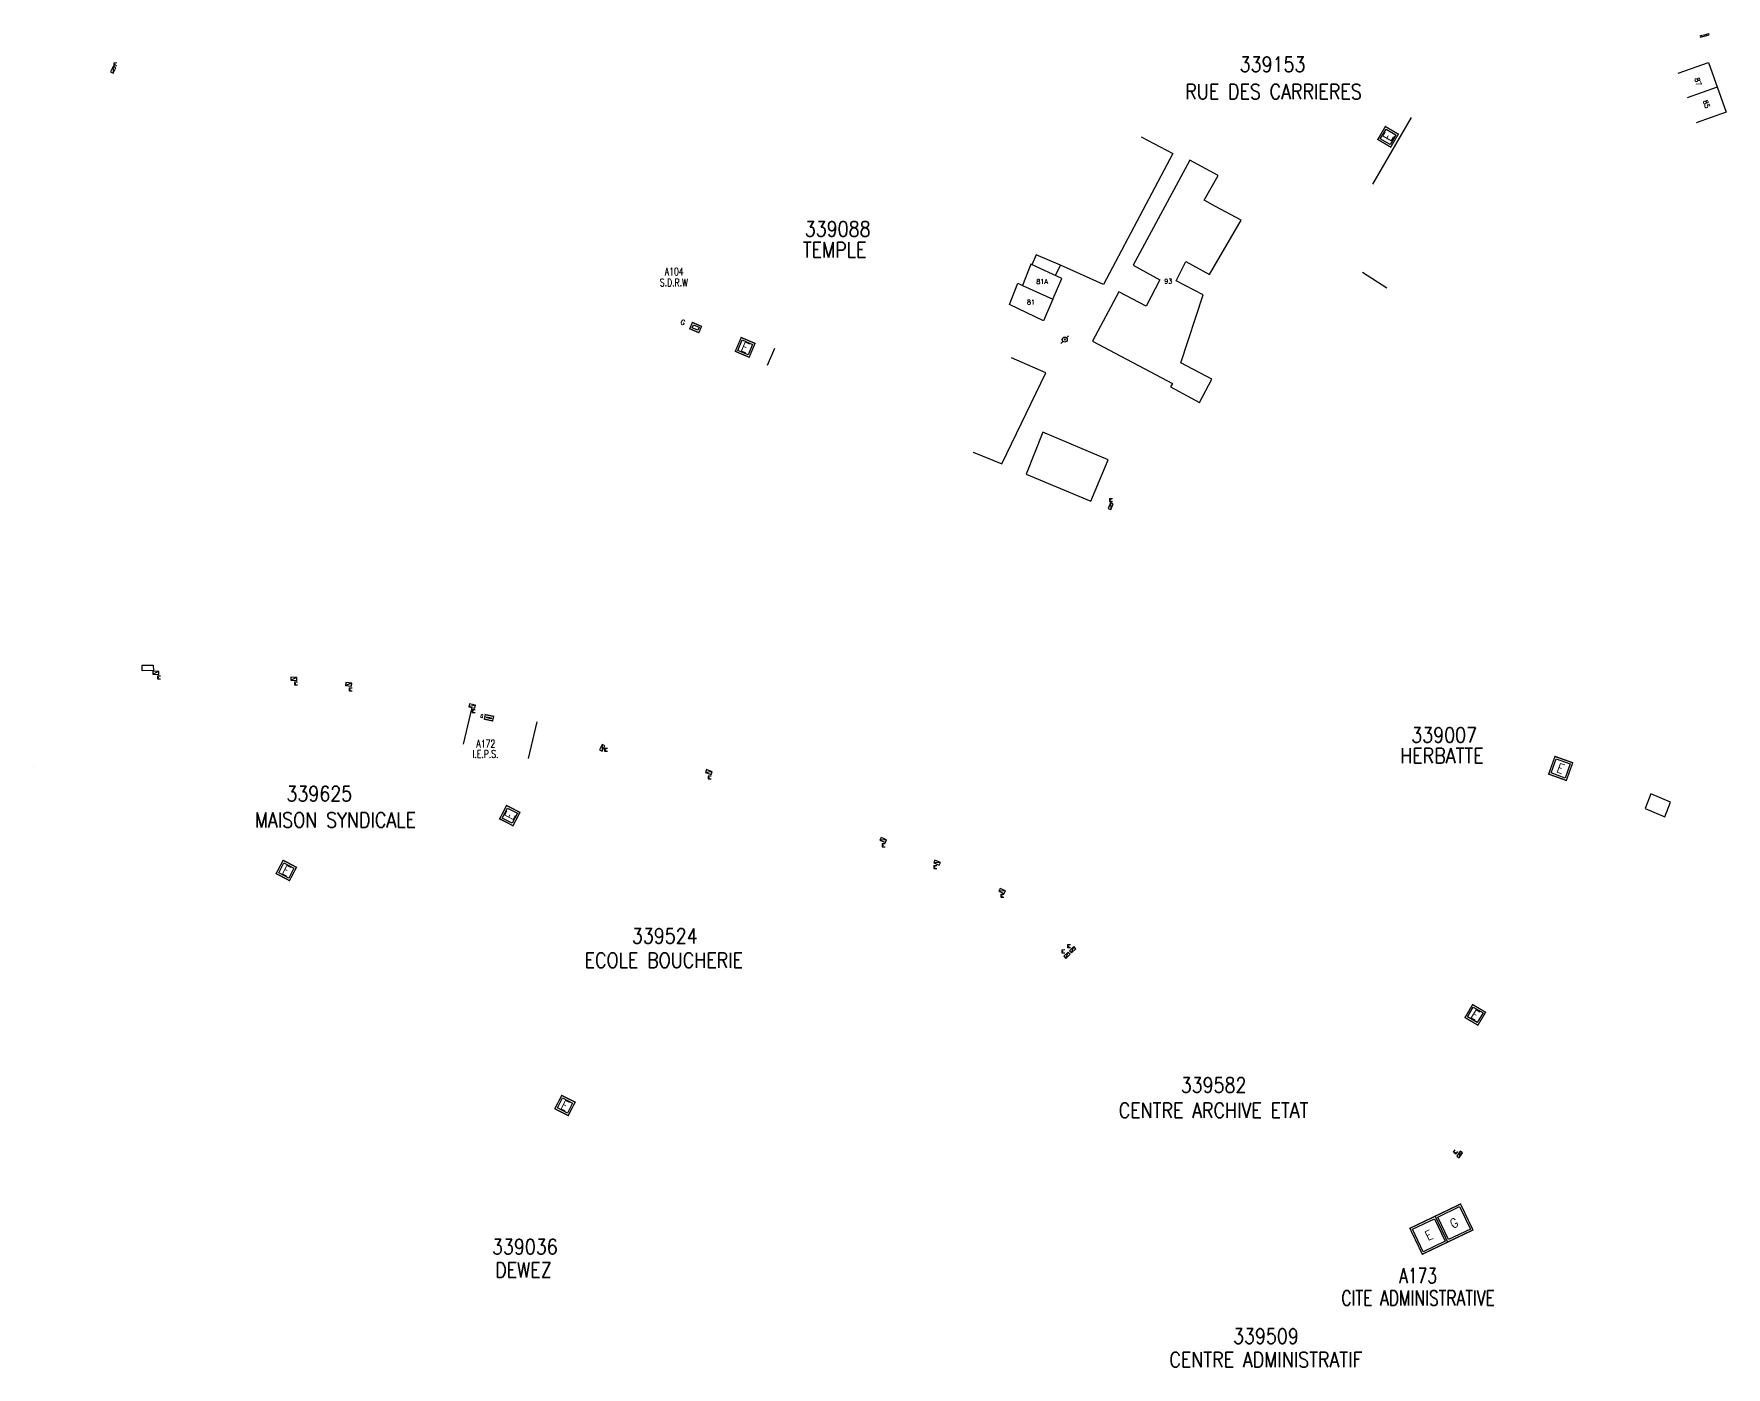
# Model space of a CAD drawing. Header units: millimetres. Extents: x 185003 to 185998, y 128001 to 129000.
# Drawn here: x 185492.8 to 185942.7, y 128591.9 to 128946.4 of the extents above; entities that cross this region are included whole.
import ezdxf
from ezdxf.enums import TextEntityAlignment as Align

# ---------------------------------------------------------------- set-up
doc = ezdxf.new("R2010")
doc.units = ezdxf.units.MM
doc.linetypes.add('B_ST_Al', pattern=[2000, 1000, 1000])
doc.linetypes.add('DASHED', pattern=[0.75, 0.5, -0.25])
doc.layers.get('0').update_dxf_attribs({"linetype": 'CONTINUOUS'})
for name, color, linetype in [('G_210', 7, 'CONTINUOUS'), ('M_200', 7, 'CONTINUOUS'), ('O_200', 7, 'CONTINUOUS'), ('W0100', 7, 'CONTINUOUS'), ('W0104', 1, 'CONTINUOUS'), ('W0112', 1, 'DASHED'), ('W0322', 7, 'CONTINUOUS'), ('W0430', 7, 'CONTINUOUS'), ('W0473', 7, 'CONTINUOUS'), ('W0991', 7, 'CONTINUOUS'), ('W1102', 7, 'CONTINUOUS')]:
    doc.layers.add(name, color=color, linetype=linetype)
doc.styles.add('M_ROMANS', font='ROMANS.shx', dxfattribs={"width": 0.75})
doc.styles.get("Standard").update_dxf_attribs({"font": 'romans.shx', "width": 0.85})

# ---------------------------------------------------------------- blocks, each defined once
blk = doc.blocks.new('T430')
at = {"flags": 128}
for points in [[(0.8, 0.8), (-0.8, 0.8)], [(-0.8, 0.8), (-0.8, 0)], [(0.8, 0.8), (-0.8, 0)], [(-0.8, 0), (0.8, 0)], [(-0.4, 2.1), (0.4, 2.1)], [(-0.4, 2.1), (-0.4, 1.3)], [(-0.4, 1.7), (0, 1.7)], [(-0.4, 1.3), (0.4, 1.3)], [(0.8, 0), (0.8, 0.8)]]:
    blk.add_lwpolyline(points, dxfattribs=at)
blk = doc.blocks.new('*U65')
at = {"layer": 'G_210', "color": 0, "linetype": 'Continuous', "const_width": 0.35, "flags": 128}
blk.add_lwpolyline([(7.47, 7.64), (7.47, 0), (0, 0), (0, 7.64)], close=True, dxfattribs=at)
at = {"layer": 'G_210', "color": 0, "linetype": 'Continuous'}
blk.add_lwpolyline([(0.5, 7.14), (6.97, 7.14), (6.97, 0.5), (0.5, 0.5)], close=True, dxfattribs=at)
at = {"layer": 'G_210', "insert": (3.73, 3.82), "char_height": 2.5, "width": 7.4676, "attachment_point": 5}
blk.add_mtext('G', dxfattribs=at)
at = {"layer": 'G_210', "color": 0, "linetype": 'Continuous', "width": 0.75}
for tag, height, p in [('NUM', 4, (2, 16)), ('NOM', 4, (2, 11)), ('BCL', 3, (2, 7))]:
    blk.add_attdef(tag, text='', height=height, dxfattribs=at).set_placement(p, align=Align.MIDDLE)
at = {"layer": 'G_210', "color": 0, "linetype": 'Continuous', "width": 0.75, "flags": 3}
for tag, p in [('DEF_LEG', (2.14, -3.11)), ('DEF_COUP', (2.14, -5.61)), ('DEF_TYPE', (2.14, -8.11))]:
    blk.add_attdef(tag, text='', height=1.2, dxfattribs=at).set_placement(p, align=Align.MIDDLE)
blk = doc.blocks.new('*U102')
at = {"layer": 'M_200', "color": 0, "linetype": 'Continuous', "const_width": 0.35, "flags": 128}
blk.add_lwpolyline([(-7.47, -7.64), (-7.47, 0), (0, 0), (0, -7.64)], close=True, dxfattribs=at)
at = {"layer": 'M_200', "color": 0, "linetype": 'Continuous'}
blk.add_lwpolyline([(-0.5, -7.14), (-6.97, -7.14), (-6.97, -0.5), (-0.5, -0.5)], close=True, dxfattribs=at)
at = {"layer": 'M_200', "insert": (-3.73, -3.82), "char_height": 2.5, "width": 7.4676, "attachment_point": 5, "rotation": 180}
blk.add_mtext('E', dxfattribs=at)
at = {"layer": 'M_200', "color": 0, "linetype": 'Continuous', "width": 0.85}
for tag, p in [('NUM', (2, 17.06)), ('NOM', (2, 10.65))]:
    blk.add_attdef(tag, text='', height=4, dxfattribs=at).set_placement(p, align=Align.MIDDLE)
at = {"layer": 'M_200', "color": 0, "linetype": 'Continuous', "style": 'M_ROMANS', "width": 0.75, "flags": 3}
for tag, p in [('DEF_LEG', (1.87, -2.99)), ('DEF_COUP', (1.87, -5.49)), ('DEF_TYPE', (1.87, -7.99))]:
    blk.add_attdef(tag, text='', height=1.2, dxfattribs=at).set_placement(p, align=Align.MIDDLE)
blk = doc.blocks.new('*U110')
at = {"flags": 128}
for points in [[(0.8, 0.8), (-0.8, 0.8)], [(-0.8, 0.8), (-0.8, 0)], [(0.8, 0.8), (-0.8, 0)], [(-0.8, 0), (0.8, 0)], [(0.8, 0), (0.8, 0.8)], [(-0.52, -0.63), (0.21, -0.32)], [(-0.52, -0.63), (-0.21, -1.37)], [(-0.37, -1), (0, -0.84)], [(-0.21, -1.37), (0.52, -1.06)]]:
    blk.add_lwpolyline(points, dxfattribs=at)
blk = doc.blocks.new('*U111')
at = {"flags": 128}
for points in [[(0.8, 0.8), (-0.8, 0.8)], [(-0.8, 0.8), (-0.8, 0)], [(0.8, 0.8), (-0.8, 0)], [(-0.8, 0), (0.8, 0)], [(0.8, 0), (0.8, 0.8)], [(0.05, -0.53), (0.77, -0.19)], [(0.05, -0.53), (0.38, -1.25)], [(0.22, -0.89), (0.58, -0.72)], [(0.38, -1.25), (1.11, -0.91)]]:
    blk.add_lwpolyline(points, dxfattribs=at)
blk = doc.blocks.new('*U112')
at = {"flags": 128}
for points in [[(0.8, 0.8), (-0.8, 0.8)], [(-0.8, 0.8), (-0.8, 0)], [(0.8, 0.8), (-0.8, 0)], [(-0.8, 0), (0.8, 0)], [(0.8, 0), (0.8, 0.8)], [(0.01, -1.56), (-0.57, -1.01)], [(0.57, -0.99), (-0.01, -0.43)], [(0.29, -1.27), (0, -1)], [(0.01, -1.56), (0.57, -0.99)]]:
    blk.add_lwpolyline(points, dxfattribs=at)
blk = doc.blocks.new('*U113')
at = {"flags": 128}
for points in [[(0.8, 0.8), (-0.8, 0.8)], [(-0.8, 0.8), (-0.8, 0)], [(0.8, 0.8), (-0.8, 0)], [(-0.8, 0), (0.8, 0)], [(0.8, 0), (0.8, 0.8)], [(0.01, -1.64), (-0.57, -1.09)], [(0.57, -1.06), (-0.01, -0.51)], [(0.29, -1.35), (0, -1.08)], [(0.01, -1.64), (0.57, -1.06)]]:
    blk.add_lwpolyline(points, dxfattribs=at)
blk = doc.blocks.new('M_200_59')
at = {"layer": 'M_200', "color": 0, "linetype": 'Continuous', "const_width": 0.35, "flags": 128}
blk.add_lwpolyline([(4, 4), (4, 0), (0, 0), (0, 4)], close=True, dxfattribs=at)
at = {"layer": 'M_200', "color": 0, "linetype": 'Continuous'}
blk.add_lwpolyline([(0.5, 3.5), (3.5, 3.5), (3.5, 0.5), (0.5, 0.5)], close=True, dxfattribs=at)
at = {"layer": 'M_200', "insert": (2, 2), "char_height": 2.5, "width": 4, "attachment_point": 5}
blk.add_mtext('E', dxfattribs=at)
at = {"layer": 'M_200', "color": 0, "linetype": 'Continuous', "width": 0.85}
for tag, p in [('NUM', (2, 17.06)), ('NOM', (2, 10.65))]:
    blk.add_attdef(tag, text='', height=4, dxfattribs=at).set_placement(p, align=Align.MIDDLE)
at = {"layer": 'M_200', "color": 0, "linetype": 'Continuous', "style": 'M_ROMANS', "width": 0.75, "flags": 3}
for tag, p in [('DEF_LEG', (1.87, -2.99)), ('DEF_COUP', (1.87, -5.49)), ('DEF_TYPE', (1.87, -7.99))]:
    blk.add_attdef(tag, text='', height=1.2, dxfattribs=at).set_placement(p, align=Align.MIDDLE)
blk = doc.blocks.new('*U61')
at = {"flags": 128}
for points in [[(0.8, 0.8), (-0.8, 0.8)], [(-0.8, 0.8), (-0.8, 0)], [(0.8, 0.8), (-0.8, 0)], [(-0.8, 0), (0.8, 0)], [(0.8, 0), (0.8, 0.8)], [(1.74, 1.13), (1.04, 0.73)], [(1.04, 0.73), (1.44, 0.04)], [(1.39, 0.93), (1.59, 0.58)], [(1.74, 1.13), (2.13, 0.43)]]:
    blk.add_lwpolyline(points, dxfattribs=at)
blk = doc.blocks.new('*U7')
at = {"layer": 'M_200', "color": 0, "linetype": 'Continuous', "const_width": 0.35, "flags": 128}
blk.add_lwpolyline([(5.4, 1.67), (3.54, -1.87), (0, 0), (1.87, 3.54)], close=True, dxfattribs=at)
at = {"layer": 'M_200', "color": 0, "linetype": 'Continuous'}
blk.add_lwpolyline([(2.08, 2.86), (4.73, 1.46), (3.33, -1.19), (0.68, 0.21)], close=True, dxfattribs=at)
at = {"layer": 'M_200', "insert": (2.7, 0.84), "char_height": 2.5, "width": 4, "attachment_point": 5, "rotation": 332.1844}
blk.add_mtext('E', dxfattribs=at)
at = {"layer": 'M_200', "color": 0, "linetype": 'Continuous', "width": 0.85}
for tag, p in [('NUM', (2, 17.06)), ('NOM', (2, 10.65))]:
    blk.add_attdef(tag, text='', height=4, dxfattribs=at).set_placement(p, align=Align.MIDDLE)
at = {"layer": 'M_200', "color": 0, "linetype": 'Continuous', "style": 'M_ROMANS', "width": 0.75, "flags": 3}
for tag, p in [('DEF_LEG', (1.87, -2.99)), ('DEF_COUP', (1.87, -5.49)), ('DEF_TYPE', (1.87, -7.99))]:
    blk.add_attdef(tag, text='', height=1.2, dxfattribs=at).set_placement(p, align=Align.MIDDLE)
blk = doc.blocks.new('*U39')
at = {"layer": 'M_200', "color": 0, "linetype": 'Continuous', "const_width": 0.35, "flags": 128}
blk.add_lwpolyline([(5, 5), (5, 0), (0, 0), (0, 5)], close=True, dxfattribs=at)
at = {"layer": 'M_200', "color": 0, "linetype": 'Continuous'}
blk.add_lwpolyline([(0.5, 4.5), (4.5, 4.5), (4.5, 0.5), (0.5, 0.5)], close=True, dxfattribs=at)
at = {"layer": 'M_200', "insert": (2.5, 2.5), "char_height": 2.5, "width": 5, "attachment_point": 5}
blk.add_mtext('E', dxfattribs=at)
at = {"layer": 'M_200', "color": 0, "linetype": 'Continuous', "width": 0.85}
for tag, p in [('NUM', (2, 17.06)), ('NOM', (2, 10.65))]:
    blk.add_attdef(tag, text='', height=4, dxfattribs=at).set_placement(p, align=Align.MIDDLE)
at = {"layer": 'M_200', "color": 0, "linetype": 'Continuous', "style": 'M_ROMANS', "width": 0.75, "flags": 3}
for tag, p in [('DEF_LEG', (1.87, -2.99)), ('DEF_COUP', (1.87, -5.49)), ('DEF_TYPE', (1.87, -7.99))]:
    blk.add_attdef(tag, text='', height=1.2, dxfattribs=at).set_placement(p, align=Align.MIDDLE)
blk = doc.blocks.new('*U62')
at = {"layer": 'M_200', "color": 0, "linetype": 'Continuous', "const_width": 0.35, "flags": 128}
blk.add_lwpolyline([(5.25, 2.11), (3.68, -1.57), (0, 0), (1.57, 3.68)], close=True, dxfattribs=at)
at = {"layer": 'M_200', "color": 0, "linetype": 'Continuous'}
blk.add_lwpolyline([(1.83, 3.02), (4.59, 1.84), (3.42, -0.91), (0.66, 0.26)], close=True, dxfattribs=at)
at = {"layer": 'M_200', "insert": (2.62, 1.05), "char_height": 2.5, "width": 4, "attachment_point": 5, "rotation": 336.8729}
blk.add_mtext('E', dxfattribs=at)
at = {"layer": 'M_200', "color": 0, "linetype": 'Continuous', "width": 0.85}
for tag, p in [('NUM', (2, 17.06)), ('NOM', (2, 10.65))]:
    blk.add_attdef(tag, text='', height=4, dxfattribs=at).set_placement(p, align=Align.MIDDLE)
at = {"layer": 'M_200', "color": 0, "linetype": 'Continuous', "style": 'M_ROMANS', "width": 0.75, "flags": 3}
for tag, p in [('DEF_LEG', (1.87, -2.99)), ('DEF_COUP', (1.87, -5.49)), ('DEF_TYPE', (1.87, -7.99))]:
    blk.add_attdef(tag, text='', height=1.2, dxfattribs=at).set_placement(p, align=Align.MIDDLE)
blk = doc.blocks.new('*U104')
at = {"flags": 128}
for points in [[(0.8, 0.8), (-0.8, 0.8)], [(-0.8, 0.8), (-0.8, 0)], [(0.8, 0.8), (-0.8, 0)], [(-0.8, 0), (0.8, 0)], [(0.8, 0), (0.8, 0.8)], [(0.23, -0.4), (1.02, -0.33)], [(0.23, -0.4), (0.29, -1.19)], [(0.26, -0.79), (0.66, -0.76)], [(0.29, -1.19), (1.09, -1.13)]]:
    blk.add_lwpolyline(points, dxfattribs=at)
blk = doc.blocks.new('*U105')
at = {"flags": 128}
for points in [[(0.8, 0.8), (-0.8, 0.8)], [(-0.8, 0.8), (-0.8, 0)], [(0.8, 0.8), (-0.8, 0)], [(-0.8, 0), (0.8, 0)], [(0.8, 0), (0.8, 0.8)], [(0.24, -0.54), (1.03, -0.42)], [(0.24, -0.54), (0.35, -1.33)], [(0.3, -0.93), (0.69, -0.88)], [(0.35, -1.33), (1.15, -1.21)]]:
    blk.add_lwpolyline(points, dxfattribs=at)
blk = doc.blocks.new('*U106')
at = {"flags": 128}
for points in [[(0.8, 0.8), (-0.8, 0.8)], [(-0.8, 0.8), (-0.8, 0)], [(0.8, 0.8), (-0.8, 0)], [(-0.8, 0), (0.8, 0)], [(0.8, 0), (0.8, 0.8)], [(0.22, -0.52), (1, -0.35)], [(0.22, -0.52), (0.39, -1.3)], [(0.3, -0.91), (0.69, -0.82)], [(0.39, -1.3), (1.17, -1.13)]]:
    blk.add_lwpolyline(points, dxfattribs=at)
blk = doc.blocks.new('*U107')
at = {"flags": 128}
for points in [[(0.8, 0.8), (-0.8, 0.8)], [(-0.8, 0.8), (-0.8, 0)], [(0.8, 0.8), (-0.8, 0)], [(-0.8, 0), (0.8, 0)], [(0.8, 0), (0.8, 0.8)], [(0.18, -0.25), (-0.54, -0.61)], [(-0.54, -0.61), (-0.18, -1.33)], [(-0.18, -0.43), (0, -0.79)], [(0.18, -0.25), (0.54, -0.97)]]:
    blk.add_lwpolyline(points, dxfattribs=at)
blk = doc.blocks.new('*U108')
at = {"flags": 128}
for points in [[(0.8, 0.8), (-0.8, 0.8)], [(-0.8, 0.8), (-0.8, 0)], [(0.8, 0.8), (-0.8, 0)], [(-0.8, 0), (0.8, 0)], [(0.8, 0), (0.8, 0.8)], [(0.17, -0.62), (0.92, -0.35)], [(0.17, -0.62), (0.45, -1.37)], [(0.31, -1), (0.69, -0.86)], [(0.45, -1.37), (1.2, -1.1)]]:
    blk.add_lwpolyline(points, dxfattribs=at)
blk = doc.blocks.new('*U109')
at = {"flags": 128}
for points in [[(0.8, 0.8), (-0.8, 0.8)], [(-0.8, 0.8), (-0.8, 0)], [(0.8, 0.8), (-0.8, 0)], [(-0.8, 0), (0.8, 0)], [(0.8, 0), (0.8, 0.8)], [(0.09, -0.63), (0.83, -0.32)], [(0.09, -0.63), (0.4, -1.37)], [(0.24, -1), (0.61, -0.84)], [(0.4, -1.37), (1.14, -1.06)]]:
    blk.add_lwpolyline(points, dxfattribs=at)
blk = doc.blocks.new('*U103')
at = {"flags": 128}
for points in [[(0.8, 0.8), (-0.8, 0.8)], [(-0.8, 0.8), (-0.8, 0)], [(0.8, 0.8), (-0.8, 0)], [(-0.8, 0), (0.8, 0)], [(0.8, 0), (0.8, 0.8)], [(0.41, -0.39), (1.21, -0.38)], [(0.41, -0.39), (0.41, -1.19)], [(0.41, -0.79), (0.81, -0.79)], [(0.41, -1.19), (1.21, -1.18)]]:
    blk.add_lwpolyline(points, dxfattribs=at)
blk = doc.blocks.new('O_200_01')
at = {"flags": 128}
blk.add_lwpolyline([(-1.5, 0.75), (1.5, 0.75), (1.5, -0.75), (-1.5, -0.75), (-1.5, 0.75)], dxfattribs=at)
at = {"color": 0, "linetype": 'Continuous', "style": 'M_ROMANS', "width": 0.75, "flags": 3}
for tag, p in [('DEF_LEG', (0.5, -5)), ('DEF_COUP', (0.5, -7.5)), ('DEF_TYPE', (0.5, -10))]:
    blk.add_attdef(tag, text='', height=1.2, dxfattribs=at).set_placement(p, align=Align.MIDDLE)
blk = doc.blocks.new('*U121')
at = {"flags": 128}
for points in [[(0.8, 0.8), (-0.8, 0.8)], [(-0.8, 0.8), (-0.8, 0)], [(0.8, 0.8), (-0.8, 0)], [(-0.8, 0), (0.8, 0)], [(0.8, 0), (0.8, 0.8)], [(1.81, 1.45), (1.07, 1.14)], [(1.07, 1.14), (1.38, 0.4)], [(1.44, 1.3), (1.6, 0.93)], [(1.81, 1.45), (2.12, 0.71)]]:
    blk.add_lwpolyline(points, dxfattribs=at)
blk = doc.blocks.new('*U128')
at = {"layer": 'G_210', "color": 0, "linetype": 'Continuous', "const_width": 0.35, "flags": 128}
blk.add_lwpolyline([(3.14, 0.65), (2.43, -1.03), (0, 0), (0.71, 1.68)], close=True, dxfattribs=at)
at = {"layer": 'G_210', "color": 0, "linetype": 'Continuous'}
blk.add_lwpolyline([(0.98, 1.03), (2.49, 0.39), (2.16, -0.38), (0.66, 0.26)], close=True, dxfattribs=at)
at = {"layer": 'G_210', "insert": (-1.81, 1.74), "char_height": 1.34, "width": 0.7753, "attachment_point": 5, "rotation": 336.9864}
blk.add_mtext('G', dxfattribs=at)
at = {"layer": 'G_210', "color": 0, "linetype": 'Continuous', "width": 0.75}
for tag, height, p in [('NUM', 4, (2, 16)), ('NOM', 4, (2, 11)), ('BCL', 3, (2, 7))]:
    blk.add_attdef(tag, text='', height=height, dxfattribs=at).set_placement(p, align=Align.MIDDLE)
at = {"layer": 'G_210', "color": 0, "linetype": 'Continuous', "width": 0.75, "flags": 3}
for tag, p in [('DEF_LEG', (2.14, -3.11)), ('DEF_COUP', (2.14, -5.61)), ('DEF_TYPE', (2.14, -8.11))]:
    blk.add_attdef(tag, text='', height=1.2, dxfattribs=at).set_placement(p, align=Align.MIDDLE)
blk = doc.blocks.new('*U136')
at = {"layer": 'G_210', "color": 0, "linetype": 'Continuous', "const_width": 0.35, "flags": 128}
blk.add_lwpolyline([(2.45, 0.74), (2.19, -0.47), (0, 0), (0.26, 1.21)], close=True, dxfattribs=at)
at = {"layer": 'G_210', "color": 0, "linetype": 'Continuous'}
blk.add_lwpolyline([(0.64, 0.61), (1.85, 0.35), (1.8, 0.12), (0.59, 0.38)], close=True, dxfattribs=at)
at = {"layer": 'G_210', "insert": (-0.67, 0.81), "char_height": 0.833, "width": 0.9046, "attachment_point": 5, "rotation": 347.8809}
blk.add_mtext('G', dxfattribs=at)
at = {"layer": 'G_210', "color": 0, "linetype": 'Continuous', "width": 0.75}
for tag, height, p in [('NUM', 4, (2, 16)), ('NOM', 4, (2, 11)), ('BCL', 3, (2, 7))]:
    blk.add_attdef(tag, text='', height=height, dxfattribs=at).set_placement(p, align=Align.MIDDLE)
at = {"layer": 'G_210', "color": 0, "linetype": 'Continuous', "width": 0.75, "flags": 3}
for tag, p in [('DEF_LEG', (2.14, -3.11)), ('DEF_COUP', (2.14, -5.61)), ('DEF_TYPE', (2.14, -8.11))]:
    blk.add_attdef(tag, text='', height=1.2, dxfattribs=at).set_placement(p, align=Align.MIDDLE)
blk = doc.blocks.new('T473')
for p, q in [((-0.166667, 0.166667), (0.166667, -0.166667)), ((-0.166667, -0.166667), (0.166667, 0.166667)), ((0.500001, 0.500001), (1.000002, 1.000002)), ((-1.000002, -1.000002), (-0.500001, -0.500001))]:
    blk.add_line(p, q)
blk.add_ellipse((0, 0), major_axis=(0.471405, 0.471405), ratio=1, start_param=5.4977871438, end_param=11.780972451)
blk = doc.blocks.new('*U138')
at = {"layer": 'M_200', "color": 0, "linetype": 'Continuous', "const_width": 0.35, "flags": 128}
blk.add_lwpolyline([(5.38, 1.75), (3.56, -1.82), (0, 0), (1.82, 3.56)], close=True, dxfattribs=at)
at = {"layer": 'M_200', "color": 0, "linetype": 'Continuous'}
blk.add_lwpolyline([(2.04, 2.89), (4.71, 1.53), (3.34, -1.15), (0.67, 0.22)], close=True, dxfattribs=at)
at = {"layer": 'M_200', "insert": (2.69, 0.87), "char_height": 2.5, "width": 4, "attachment_point": 5, "rotation": 332.9722}
blk.add_mtext('E', dxfattribs=at)
at = {"layer": 'M_200', "color": 0, "linetype": 'Continuous', "width": 0.85}
for tag, p in [('NUM', (2, 17.06)), ('NOM', (2, 10.65))]:
    blk.add_attdef(tag, text='', height=4, dxfattribs=at).set_placement(p, align=Align.MIDDLE)
at = {"layer": 'M_200', "color": 0, "linetype": 'Continuous', "style": 'M_ROMANS', "width": 0.75, "flags": 3}
for tag, p in [('DEF_LEG', (1.87, -2.99)), ('DEF_COUP', (1.87, -5.49)), ('DEF_TYPE', (1.87, -7.99))]:
    blk.add_attdef(tag, text='', height=1.2, dxfattribs=at).set_placement(p, align=Align.MIDDLE)

msp = doc.modelspace()

# ---------------------------------------------------------------- linework, layer by layer
at = {"layer": 'W0100', "color": 252}
msp.add_line((185609.23, 128767.31), (185606.98, 128757.56), dxfattribs=at)
for points in [[(185929.93, 128935.91), (185937.94, 128938.77), (185942.66, 128925.58), (185934.65, 128922.72)], [(185940.29, 128932.21), (185932.28, 128929.34)], [(185763.68, 128875.88), (185763.75, 128876.04), (185766.03, 128881.38), (185757.87, 128885.14), (185755.59, 128879.51)], [(185763.68, 128875.88), (185761.19, 128870.07), (185752.14, 128874.42), (185754.41, 128880.07), (185755.59, 128879.51)], [(185755.59, 128879.51), (185763.68, 128875.88)], [(185687.86, 128858.31), (185689.8, 128862.84)], [(185742.54, 128835.18), (185742.54, 128835.18), (185750.09, 128832.05), (185761.8, 128856.27), (185754.1, 128859.64), (185754.1, 128859.64), (185752.69, 128860.25)]]:
    msp.add_lwpolyline(points, dxfattribs=at)
at = {"layer": 'W0100', "color": 252, "flags": 128}
for points in [[(185848.7, 128906.39), (185859.02, 128924.12)], [(185626.48, 128763.5), (185624.23, 128753.76)]]:
    msp.add_lwpolyline(points, dxfattribs=at)
at = {"layer": 'W0100', "color": 252}
for points in [[(185774.23, 128864.69), (185795.49, 128853.39), (185794.98, 128852.52), (185802.71, 128848.38), (185805.96, 128854.56), (185797.73, 128858.96), (185803.66, 128877), (185796.49, 128880.75), (185799.04, 128885.83), (185805.3, 128882.42), (185813.71, 128896.82), (185806.89, 128900.52), (185803.95, 128902.14), (185807.6, 128908.77), (185800.11, 128912.82), (185785.01, 128884.92), (185792.14, 128880.95), (185788.53, 128873.96), (185781.25, 128877.8)], [(185756.61, 128829.33), (185773.75, 128822.12), (185778.41, 128833.15), (185761.03, 128840.46)]]:
    msp.add_lwpolyline(points, close=True, dxfattribs=at)
at = {"layer": 'W0100', "color": 252, "ltscale": 0.5, "flags": 128}
msp.add_lwpolyline([(185492.83, 128751.67), (185492.83, 128751.65)], dxfattribs=at)
at = {"layer": 'W0100', "color": 252, "linetype": 'B_ST_Al', "flags": 128}
msp.add_lwpolyline([(185926.32, 128738.23), (185927.82, 128742.15), (185922.65, 128744.34), (185921.15, 128740.42), (185926.32, 128738.23)], dxfattribs=at)
at = {"layer": 'W0104', "color": 252}
msp.add_lwpolyline([(185764.41, 128882.12), (185765.69, 128884.86), (185759.21, 128887.64), (185758.14, 128885.01)], dxfattribs=at)
at = {"layer": 'W0112', "color": 252, "ltscale": 0.5, "flags": 128}
msp.add_lwpolyline([(185935.74, 128945.54), (185938.26, 128946.15), (185938.17, 128946.4), (185935.65, 128945.8)], dxfattribs=at)
at = {"layer": 'W0322', "color": 252}
msp.add_lwpolyline([(185787.2, 128919.05), (185795.62, 128914.6), (185788.37, 128901.05), (185777.18, 128879.79), (185765.69, 128884.86), (185765.69, 128884.86)], dxfattribs=at)
at = {"layer": 'W1102', "color": 252}
msp.add_lwpolyline([(185845.95, 128883.02), (185852.5, 128878.89)], dxfattribs=at)

# ---------------------------------------------------------------- block references
at = {"layer": 'G_210', "ltscale": 0.5}
ref = msp.add_blockref('*U128', (185667.16, 128867.98), dxfattribs=at)
ref.add_attrib('NUM', 'A104', dxfattribs={"color": 0, "linetype": 'Continuous', "height": 2, "width": 0.75}).set_placement((185663.04, 128883.17), align=Align.MIDDLE)
ref.add_attrib('NOM', 'S.D.R.W', dxfattribs={"color": 0, "linetype": 'Continuous', "height": 2, "width": 0.75}).set_placement((185662.94, 128880.26), align=Align.MIDDLE)
ref = msp.add_blockref('*U136', (185612.57, 128764.19), dxfattribs=at)
ref.add_attrib('NUM', 'A172', dxfattribs={"color": 0, "linetype": 'Continuous', "height": 2, "width": 0.75}).set_placement((185612.97, 128757.66), align=Align.MIDDLE)
ref.add_attrib('NOM', 'I.E.P.S.', dxfattribs={"color": 0, "linetype": 'Continuous', "height": 2, "width": 0.75}).set_placement((185612.87, 128754.93), align=Align.MIDDLE)
at = {"layer": 'G_210'}
ref = msp.add_blockref('*U65', (185868.62, 128625.15), dxfattribs=dict(at, rotation=25.6017566114339))
ref.add_attrib('NUM', 'A173', dxfattribs={"color": 0, "linetype": 'Continuous', "height": 4, "width": 0.75}).set_placement((185860.77, 128616.2), align=Align.MIDDLE)
ref.add_attrib('NOM', 'CITE ADMINISTRATIVE', dxfattribs={"color": 0, "linetype": 'Continuous', "height": 4, "width": 0.75}).set_placement((185860.77, 128610.26), align=Align.MIDDLE)
at = {"layer": 'M_200'}
ref = msp.add_blockref('M_200_59', (185853.49, 128916.28), dxfattribs=dict(at, rotation=59.49766039543587))
ref.add_attrib('NUM', '339153', dxfattribs={"color": 0, "linetype": 'Continuous', "height": 4, "width": 0.85}).set_placement((185822.08, 128938.29), align=Align.MIDDLE)
ref.add_attrib('NOM', 'RUE DES CARRIERES', dxfattribs={"color": 0, "linetype": 'Continuous', "height": 4, "width": 0.85}).set_placement((185822.34, 128931.05), align=Align.MIDDLE)
ref = msp.add_blockref('*U62', (185679.28, 128861.98), dxfattribs=at)
ref.add_attrib('NUM', '339088', dxfattribs={"color": 0, "linetype": 'Continuous', "height": 4, "width": 0.85}).set_placement((185706.49, 128894.52), align=Align.MIDDLE)
ref.add_attrib('NOM', 'TEMPLE', dxfattribs={"color": 0, "linetype": 'Continuous', "height": 4, "width": 0.85}).set_placement((185705.69, 128888.97), align=Align.MIDDLE)
ref = msp.add_blockref('*U39', (185895.47, 128749.58), dxfattribs=dict(at, rotation=340.2441832858524))
ref.add_attrib('NUM', '339007', dxfattribs={"color": 0, "linetype": 'Continuous', "height": 4, "width": 0.85}).set_placement((185867.7, 128759.98), align=Align.MIDDLE)
ref.add_attrib('NOM', 'HERBATTE', dxfattribs={"color": 0, "linetype": 'Continuous', "height": 4, "width": 0.85}).set_placement((185867.11, 128754.46), align=Align.MIDDLE)
ref = msp.add_blockref('*U7', (185557.23, 128723.13), dxfattribs=at)
ref.add_attrib('NUM', '339625', dxfattribs={"color": 0, "linetype": 'Continuous', "height": 4, "width": 0.85}).set_placement((185568.7, 128744.36), align=Align.MIDDLE)
ref.add_attrib('NOM', 'MAISON SYNDICALE', dxfattribs={"color": 0, "linetype": 'Continuous', "height": 4, "width": 0.85}).set_placement((185572.99, 128737.39), align=Align.MIDDLE)
ref = msp.add_blockref('M_200_59', (185620.21, 128735.85), dxfattribs=dict(at, rotation=62.93582250321112))
ref.add_attrib('NUM', '339524', dxfattribs={"color": 0, "linetype": 'Continuous', "height": 4, "width": 0.85}).set_placement((185660.53, 128706.57), align=Align.MIDDLE)
ref.add_attrib('NOM', 'ECOLE BOUCHERIE', dxfattribs={"color": 0, "linetype": 'Continuous', "height": 4, "width": 0.85}).set_placement((185660.29, 128700.1), align=Align.MIDDLE)
ref = msp.add_blockref('M_200_59', (185873.23, 128684.86), dxfattribs=dict(at, rotation=329.2641647417047))
ref.add_attrib('NUM', '339582', dxfattribs={"color": 0, "linetype": 'Continuous', "height": 4, "width": 0.85}).set_placement((185806.41, 128666.9), align=Align.MIDDLE)
ref.add_attrib('NOM', 'CENTRE ARCHIVE ETAT', dxfattribs={"color": 0, "linetype": 'Continuous', "height": 4, "width": 0.85}).set_placement((185806.41, 128660.17), align=Align.MIDDLE)
ref = msp.add_blockref('*U138', (185631.32, 128660.6), dxfattribs=at)
ref.add_attrib('NUM', '339036', dxfattribs={"color": 0, "linetype": 'Continuous', "height": 4, "width": 0.85}).set_placement((185623.34, 128623.9), align=Align.MIDDLE)
ref.add_attrib('NOM', 'DEWEZ', dxfattribs={"color": 0, "linetype": 'Continuous', "height": 4, "width": 0.85}).set_placement((185622.96, 128617.72), align=Align.MIDDLE)
at = {"layer": 'M_200', "ltscale": 0.5}
ref = msp.add_blockref('*U102', (185861.89, 128621.92), dxfattribs=dict(at, rotation=205.6017566113861))
ref.add_attrib('NUM', '339509', dxfattribs={"color": 0, "linetype": 'Continuous', "height": 4, "width": 0.85}).set_placement((185820.32, 128600.14), align=Align.MIDDLE)
ref.add_attrib('NOM', 'CENTRE ADMINISTRATIF', dxfattribs={"color": 0, "linetype": 'Continuous', "height": 4, "width": 0.85}).set_placement((185820.32, 128593.9), align=Align.MIDDLE)
at = {"layer": 'O_200', "ltscale": 0.5, "rotation": 0.4621061319716664}
msp.add_blockref('O_200_01', (185523.09, 128777.82), dxfattribs=at)
at = {"layer": 'W0430'}
for name, p, rotation in [('*U61', (185514.27, 128936.65), 62.63161417780511), ('*U103', (185525.27, 128776.1), 359.5272763141923), ('*U104', (185561.89, 128774.49), 355.130376052565), ('*U105', (185576.47, 128773.04), 351.771956634845), ('*U106', (185609.23, 128767.31), 347.8808800463551), ('*U107', (185644.23, 128756.4), 63.32322563686756), ('*U108', (185672.1, 128749.73), 339.5774413987766), ('*U109', (185718.45, 128731.7), 337.120901307782), ('*U110', (185732.76, 128725.67), 337.1209013081373), ('*U111', (185750.06, 128718.14), 335.0957864671773), ('*U113', (185767.19, 128701.72), 223.6787723804859), ('*U112', (185768.69, 128703.15), 223.6787723809978), ('T430', (185872.15, 128648.19), 55.3877278354221)]:
    msp.add_blockref(name, p, dxfattribs=dict(at, rotation=rotation))
at = {"layer": 'W0430', "color": 6, "rotation": 67.13675423930678}
msp.add_blockref('*U121', (185779.4, 128820.66), dxfattribs=at)
at = {"layer": 'W0473'}
msp.add_blockref('T473', (185766.84, 128865.1), dxfattribs=at)

# ---------------------------------------------------------------- texts
at = {"layer": 'W0991', "color": 252}
for s, p in [('87', (185935.18, 128933.67)), ('85', (185937.42, 128927.7))]:
    msp.add_text(s, height=1.25, rotation=289.683, dxfattribs=at).set_placement(p, align=Align.MIDDLE)
for s, p in [('81A', (185760.83, 128880.51)), ('93', (185794.37, 128880.6)), ('81', (185757.87, 128875.07))]:
    msp.add_text(s, height=1.25, dxfattribs=at).set_placement(p, align=Align.MIDDLE_CENTER)

doc.saveas('drawing.dxf')
